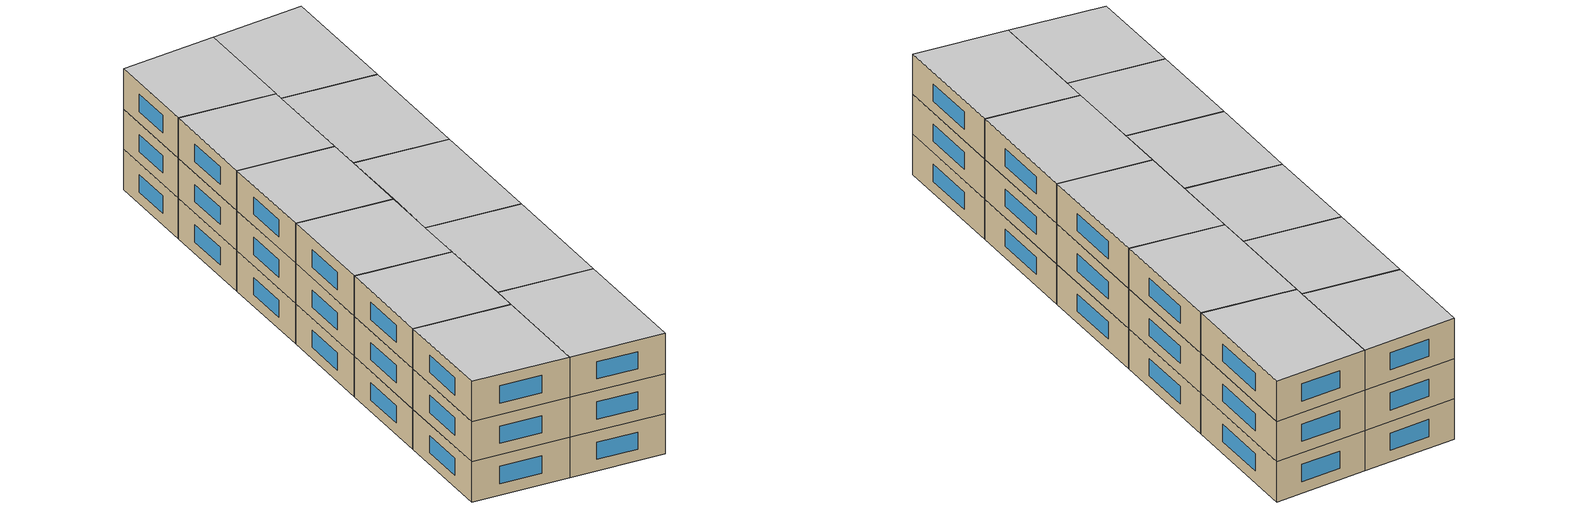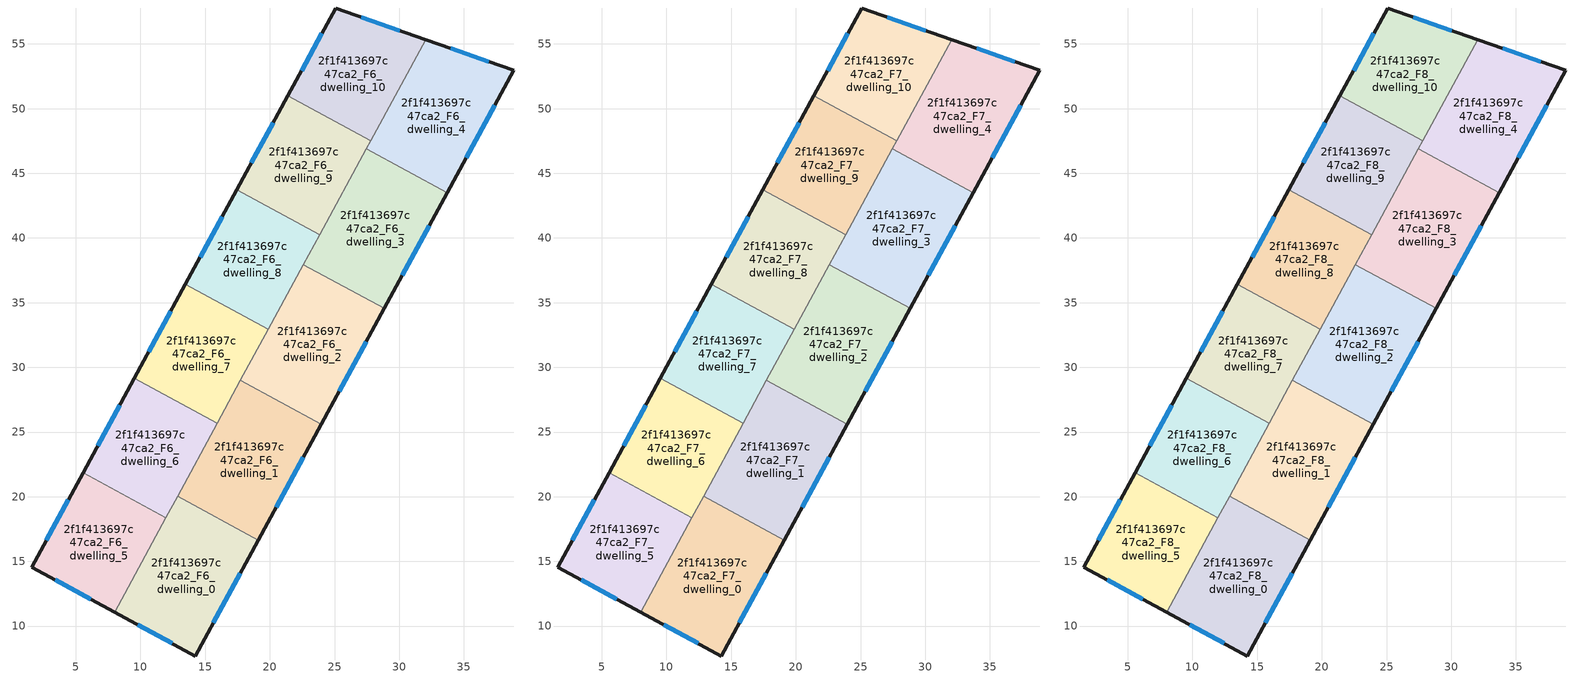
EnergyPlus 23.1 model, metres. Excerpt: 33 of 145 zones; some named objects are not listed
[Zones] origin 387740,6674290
2f1f413697c47ca2_F6_dwelling_0
 floor to 2f1f413697c47ca2_F5_dwelling_0 (EU_floor_Construction): 19.12,16.64 14.24,7.68 8,11.08 12.87,20.04 z18
 wall outside (EU_wall_Construction): 8,11.08 14.24,7.68 19.12,16.64 z18:21
 wall to 2f1f413697c47ca2_F6_dwelling_1 (EU_wall_Construction): 19.12,16.64 12.87,20.04 z18:21
 wall to 2f1f413697c47ca2_F6_dwelling_5 (EU_wall_Construction): 11.96,18.37 8,11.08 z18:21
 wall to 2f1f413697c47ca2_F6_dwelling_6 (EU_wall_Construction): 12.87,20.04 11.96,18.37 z18:21
 window (EU_Window_Construction): 9.78,10.11 12.46,8.65 / 15.64,10.24 17.72,14.08 z18.86:20.14
2f1f413697c47ca2_F6_dwelling_1
 floor to 2f1f413697c47ca2_F5_dwelling_1 (EU_floor_Construction): 23.98,25.6 19.12,16.64 12.87,20.04 17.73,29 z18
 wall outside (EU_wall_Construction): 19.12,16.64 23.98,25.6 z18:21
 wall to 2f1f413697c47ca2_F6_dwelling_2 (EU_wall_Construction): 23.98,25.6 17.73,29 z18:21
 wall to 2f1f413697c47ca2_F6_dwelling_6 (EU_wall_Construction): 15.92,25.66 12.87,20.04 z18:21
 wall to 2f1f413697c47ca2_F6_dwelling_7 (EU_wall_Construction): 17.73,29 15.92,25.66 z18:21
 window (EU_Window_Construction): 20.51,19.2 22.59,23.04 z18.86:20.14
2f1f413697c47ca2_F6_dwelling_10
 floor to 2f1f413697c47ca2_F5_dwelling_10 (EU_floor_Construction): 32.04,55.34 27.8,47.53 21.4,51.01 25.08,57.78 z18
 wall outside (EU_wall_Construction): 32.04,55.34 25.08,57.78 21.4,51.01 z18:21
 wall to 2f1f413697c47ca2_F6_dwelling_9 (EU_wall_Construction): 21.4,51.01 27.8,47.53 z18:21
 wall to 2f1f413697c47ca2_F6_dwelling_4 (EU_wall_Construction): 27.8,47.53 32.04,55.34 z18:21
 window (EU_Window_Construction): 24.03,55.84 22.45,52.94 / 30.05,56.03 27.07,57.08 z18.86:20.14
2f1f413697c47ca2_F6_dwelling_2
 floor to 2f1f413697c47ca2_F5_dwelling_2 (EU_floor_Construction): 28.85,34.55 23.98,25.6 17.73,29 22.6,37.95 z18
 wall outside (EU_wall_Construction): 23.98,25.6 28.85,34.55 z18:21
 wall to 2f1f413697c47ca2_F6_dwelling_3 (EU_wall_Construction): 28.85,34.55 22.6,37.95 z18:21
 wall to 2f1f413697c47ca2_F6_dwelling_8 (EU_wall_Construction): 22.6,37.95 19.88,32.95 z18:21
 wall to 2f1f413697c47ca2_F6_dwelling_7 (EU_wall_Construction): 19.88,32.95 17.73,29 z18:21
 window (EU_Window_Construction): 25.38,28.16 27.46,31.99 z18.86:20.14
2f1f413697c47ca2_F6_dwelling_3
 floor to 2f1f413697c47ca2_F5_dwelling_3 (EU_floor_Construction): 33.72,43.5 28.85,34.55 22.6,37.95 27.46,46.9 z18
 wall outside (EU_wall_Construction): 28.85,34.55 33.72,43.5 z18:21
 wall to 2f1f413697c47ca2_F6_dwelling_4 (EU_wall_Construction): 33.72,43.5 27.46,46.9 z18:21
 wall to 2f1f413697c47ca2_F6_dwelling_9 (EU_wall_Construction): 27.46,46.9 23.84,40.24 z18:21
 wall to 2f1f413697c47ca2_F6_dwelling_8 (EU_wall_Construction): 23.84,40.24 22.6,37.95 z18:21
 window (EU_Window_Construction): 30.24,37.11 32.33,40.94 z18.86:20.14
2f1f413697c47ca2_F6_dwelling_4
 floor to 2f1f413697c47ca2_F5_dwelling_4 (EU_floor_Construction): 38.85,52.95 33.72,43.5 27.46,46.9 32.04,55.34 z18
 wall outside (EU_wall_Construction): 33.72,43.5 38.85,52.95 32.04,55.34 z18:21
 wall to 2f1f413697c47ca2_F6_dwelling_9 (EU_wall_Construction): 27.8,47.53 27.46,46.9 z18:21
 window (EU_Window_Construction): 36.91,53.63 33.99,54.65 / 35.18,46.2 37.39,50.25 z18.86:20.14
2f1f413697c47ca2_F6_dwelling_5
 floor to 2f1f413697c47ca2_F5_dwelling_5 (EU_floor_Construction): 11.96,18.37 8,11.08 1.6,14.56 5.56,21.85 z18
 wall outside (EU_wall_Construction): 5.56,21.85 1.6,14.56 8,11.08 z18:21
 wall to 2f1f413697c47ca2_F6_dwelling_6 (EU_wall_Construction): 11.96,18.37 5.56,21.85 z18:21
 window (EU_Window_Construction): 3.43,13.56 6.17,12.07 / 4.43,19.76 2.73,16.64 z18.86:20.14
2f1f413697c47ca2_F6_dwelling_6
 floor to 2f1f413697c47ca2_F5_dwelling_6 (EU_floor_Construction): 15.92,25.66 11.96,18.37 5.56,21.85 9.52,29.14 z18
 wall outside (EU_wall_Construction): 9.52,29.14 5.56,21.85 z18:21
 wall to 2f1f413697c47ca2_F6_dwelling_7 (EU_wall_Construction): 15.92,25.66 9.52,29.14 z18:21
 window (EU_Window_Construction): 8.39,27.05 6.69,23.93 z18.86:20.14
2f1f413697c47ca2_F6_dwelling_7
 floor to 2f1f413697c47ca2_F5_dwelling_7 (EU_floor_Construction): 19.88,32.95 15.92,25.66 9.52,29.14 13.48,36.43 z18
 wall outside (EU_wall_Construction): 13.48,36.43 9.52,29.14 z18:21
 wall to 2f1f413697c47ca2_F6_dwelling_8 (EU_wall_Construction): 19.88,32.95 13.48,36.43 z18:21
 window (EU_Window_Construction): 12.35,34.35 10.65,31.22 z18.86:20.14
2f1f413697c47ca2_F6_dwelling_8
 floor to 2f1f413697c47ca2_F5_dwelling_8 (EU_floor_Construction): 23.84,40.24 19.88,32.95 13.48,36.43 17.44,43.72 z18
 wall outside (EU_wall_Construction): 17.44,43.72 13.48,36.43 z18:21
 wall to 2f1f413697c47ca2_F6_dwelling_9 (EU_wall_Construction): 23.84,40.24 17.44,43.72 z18:21
 window (EU_Window_Construction): 16.31,41.64 14.61,38.51 z18.86:20.14
2f1f413697c47ca2_F6_dwelling_9
 floor to 2f1f413697c47ca2_F5_dwelling_9 (EU_floor_Construction): 27.8,47.53 23.84,40.24 17.44,43.72 21.4,51.01 z18
 wall outside (EU_wall_Construction): 21.4,51.01 17.44,43.72 z18:21
 window (EU_Window_Construction): 20.27,48.92 18.57,45.8 z18.86:20.14
2f1f413697c47ca2_F7_dwelling_0
 floor to 2f1f413697c47ca2_F6_dwelling_0 (EU_floor_Construction): 19.12,16.64 14.24,7.68 8,11.08 12.87,20.04 z21
 wall outside (EU_wall_Construction): 8,11.08 14.24,7.68 19.12,16.64 z21:24
 wall to 2f1f413697c47ca2_F7_dwelling_1 (EU_wall_Construction): 19.12,16.64 12.87,20.04 z21:24
 wall to 2f1f413697c47ca2_F7_dwelling_5 (EU_wall_Construction): 11.96,18.37 8,11.08 z21:24
 wall to 2f1f413697c47ca2_F7_dwelling_6 (EU_wall_Construction): 12.87,20.04 11.96,18.37 z21:24
 window (EU_Window_Construction): 9.78,10.11 12.46,8.65 / 15.64,10.24 17.72,14.08 z21.86:23.14
2f1f413697c47ca2_F7_dwelling_1
 floor to 2f1f413697c47ca2_F6_dwelling_1 (EU_floor_Construction): 23.98,25.6 19.12,16.64 12.87,20.04 17.73,29 z21
 wall outside (EU_wall_Construction): 19.12,16.64 23.98,25.6 z21:24
 wall to 2f1f413697c47ca2_F7_dwelling_2 (EU_wall_Construction): 23.98,25.6 17.73,29 z21:24
 wall to 2f1f413697c47ca2_F7_dwelling_6 (EU_wall_Construction): 15.92,25.66 12.87,20.04 z21:24
 wall to 2f1f413697c47ca2_F7_dwelling_7 (EU_wall_Construction): 17.73,29 15.92,25.66 z21:24
 window (EU_Window_Construction): 20.51,19.2 22.59,23.04 z21.86:23.14
2f1f413697c47ca2_F7_dwelling_10
 floor to 2f1f413697c47ca2_F6_dwelling_10 (EU_floor_Construction): 32.04,55.34 27.8,47.53 21.4,51.01 25.08,57.78 z21
 wall outside (EU_wall_Construction): 32.04,55.34 25.08,57.78 21.4,51.01 z21:24
 wall to 2f1f413697c47ca2_F7_dwelling_9 (EU_wall_Construction): 21.4,51.01 27.8,47.53 z21:24
 wall to 2f1f413697c47ca2_F7_dwelling_4 (EU_wall_Construction): 27.8,47.53 32.04,55.34 z21:24
 window (EU_Window_Construction): 24.03,55.84 22.45,52.94 / 30.05,56.03 27.07,57.08 z21.86:23.14
2f1f413697c47ca2_F7_dwelling_2
 floor to 2f1f413697c47ca2_F6_dwelling_2 (EU_floor_Construction): 28.85,34.55 23.98,25.6 17.73,29 22.6,37.95 z21
 wall outside (EU_wall_Construction): 23.98,25.6 28.85,34.55 z21:24
 wall to 2f1f413697c47ca2_F7_dwelling_3 (EU_wall_Construction): 28.85,34.55 22.6,37.95 z21:24
 wall to 2f1f413697c47ca2_F7_dwelling_8 (EU_wall_Construction): 22.6,37.95 19.88,32.95 z21:24
 wall to 2f1f413697c47ca2_F7_dwelling_7 (EU_wall_Construction): 19.88,32.95 17.73,29 z21:24
 window (EU_Window_Construction): 25.38,28.16 27.46,31.99 z21.86:23.14
2f1f413697c47ca2_F7_dwelling_3
 floor to 2f1f413697c47ca2_F6_dwelling_3 (EU_floor_Construction): 33.72,43.5 28.85,34.55 22.6,37.95 27.46,46.9 z21
 wall outside (EU_wall_Construction): 28.85,34.55 33.72,43.5 z21:24
 wall to 2f1f413697c47ca2_F7_dwelling_4 (EU_wall_Construction): 33.72,43.5 27.46,46.9 z21:24
 wall to 2f1f413697c47ca2_F7_dwelling_9 (EU_wall_Construction): 27.46,46.9 23.84,40.24 z21:24
 wall to 2f1f413697c47ca2_F7_dwelling_8 (EU_wall_Construction): 23.84,40.24 22.6,37.95 z21:24
 window (EU_Window_Construction): 30.24,37.11 32.33,40.94 z21.86:23.14
2f1f413697c47ca2_F7_dwelling_4
 floor to 2f1f413697c47ca2_F6_dwelling_4 (EU_floor_Construction): 38.85,52.95 33.72,43.5 27.46,46.9 32.04,55.34 z21
 wall outside (EU_wall_Construction): 33.72,43.5 38.85,52.95 32.04,55.34 z21:24
 wall to 2f1f413697c47ca2_F7_dwelling_9 (EU_wall_Construction): 27.8,47.53 27.46,46.9 z21:24
 window (EU_Window_Construction): 36.91,53.63 33.99,54.65 / 35.18,46.2 37.39,50.25 z21.86:23.14
2f1f413697c47ca2_F7_dwelling_5
 floor to 2f1f413697c47ca2_F6_dwelling_5 (EU_floor_Construction): 11.96,18.37 8,11.08 1.6,14.56 5.56,21.85 z21
 wall outside (EU_wall_Construction): 5.56,21.85 1.6,14.56 8,11.08 z21:24
 wall to 2f1f413697c47ca2_F7_dwelling_6 (EU_wall_Construction): 11.96,18.37 5.56,21.85 z21:24
 window (EU_Window_Construction): 3.43,13.56 6.17,12.07 / 4.43,19.76 2.73,16.64 z21.86:23.14
2f1f413697c47ca2_F7_dwelling_6
 floor to 2f1f413697c47ca2_F6_dwelling_6 (EU_floor_Construction): 15.92,25.66 11.96,18.37 5.56,21.85 9.52,29.14 z21
 wall outside (EU_wall_Construction): 9.52,29.14 5.56,21.85 z21:24
 wall to 2f1f413697c47ca2_F7_dwelling_7 (EU_wall_Construction): 15.92,25.66 9.52,29.14 z21:24
 window (EU_Window_Construction): 8.39,27.05 6.69,23.93 z21.86:23.14
2f1f413697c47ca2_F7_dwelling_7
 floor to 2f1f413697c47ca2_F6_dwelling_7 (EU_floor_Construction): 19.88,32.95 15.92,25.66 9.52,29.14 13.48,36.43 z21
 wall outside (EU_wall_Construction): 13.48,36.43 9.52,29.14 z21:24
 wall to 2f1f413697c47ca2_F7_dwelling_8 (EU_wall_Construction): 19.88,32.95 13.48,36.43 z21:24
 window (EU_Window_Construction): 12.35,34.35 10.65,31.22 z21.86:23.14
2f1f413697c47ca2_F7_dwelling_8
 floor to 2f1f413697c47ca2_F6_dwelling_8 (EU_floor_Construction): 23.84,40.24 19.88,32.95 13.48,36.43 17.44,43.72 z21
 wall outside (EU_wall_Construction): 17.44,43.72 13.48,36.43 z21:24
 wall to 2f1f413697c47ca2_F7_dwelling_9 (EU_wall_Construction): 23.84,40.24 17.44,43.72 z21:24
 window (EU_Window_Construction): 16.31,41.64 14.61,38.51 z21.86:23.14
2f1f413697c47ca2_F7_dwelling_9
 floor to 2f1f413697c47ca2_F6_dwelling_9 (EU_floor_Construction): 27.8,47.53 23.84,40.24 17.44,43.72 21.4,51.01 z21
 wall outside (EU_wall_Construction): 21.4,51.01 17.44,43.72 z21:24
 window (EU_Window_Construction): 20.27,48.92 18.57,45.8 z21.86:23.14
2f1f413697c47ca2_F8_dwelling_0
 floor to 2f1f413697c47ca2_F7_dwelling_0 (EU_floor_Construction): 19.12,16.64 14.24,7.68 8,11.08 12.87,20.04 z24
 wall outside (EU_wall_Construction): 8,11.08 14.24,7.68 19.12,16.64 z24:27
 wall to 2f1f413697c47ca2_F8_dwelling_1 (EU_wall_Construction): 19.12,16.64 12.87,20.04 z24:27
 wall to 2f1f413697c47ca2_F8_dwelling_5 (EU_wall_Construction): 11.96,18.37 8,11.08 z24:27
 wall to 2f1f413697c47ca2_F8_dwelling_6 (EU_wall_Construction): 12.87,20.04 11.96,18.37 z24:27
 window (EU_Window_Construction): 9.78,10.11 12.46,8.65 / 15.64,10.24 17.72,14.08 z24.86:26.14
 ceiling to 2f1f413697c47ca2_F9_dwelling_0 (EU_floor_Construction): 14.24,7.68 19.12,16.64 12.87,20.04 8,11.08 z27
2f1f413697c47ca2_F8_dwelling_1
 floor to 2f1f413697c47ca2_F7_dwelling_1 (EU_floor_Construction): 23.98,25.6 19.12,16.64 12.87,20.04 17.73,29 z24
 wall outside (EU_wall_Construction): 19.12,16.64 23.98,25.6 z24:27
 wall to 2f1f413697c47ca2_F8_dwelling_2 (EU_wall_Construction): 23.98,25.6 17.73,29 z24:27
 wall to 2f1f413697c47ca2_F8_dwelling_6 (EU_wall_Construction): 15.92,25.66 12.87,20.04 z24:27
 wall to 2f1f413697c47ca2_F8_dwelling_7 (EU_wall_Construction): 17.73,29 15.92,25.66 z24:27
 window (EU_Window_Construction): 20.51,19.2 22.59,23.04 z24.86:26.14
 ceiling to 2f1f413697c47ca2_F9_dwelling_1 (EU_floor_Construction): 19.12,16.64 23.98,25.6 17.73,29 12.87,20.04 z27
2f1f413697c47ca2_F8_dwelling_10
 floor to 2f1f413697c47ca2_F7_dwelling_10 (EU_floor_Construction): 32.04,55.34 27.8,47.53 21.4,51.01 25.08,57.78 z24
 wall outside (EU_wall_Construction): 32.04,55.34 25.08,57.78 21.4,51.01 z24:27
 wall to 2f1f413697c47ca2_F8_dwelling_9 (EU_wall_Construction): 21.4,51.01 27.8,47.53 z24:27
 wall to 2f1f413697c47ca2_F8_dwelling_4 (EU_wall_Construction): 27.8,47.53 32.04,55.34 z24:27
 window (EU_Window_Construction): 24.03,55.84 22.45,52.94 / 30.05,56.03 27.07,57.08 z24.86:26.14
 ceiling to 2f1f413697c47ca2_F9_dwelling_10 (EU_floor_Construction): 27.8,47.53 32.04,55.34 25.08,57.78 21.4,51.01 z27
2f1f413697c47ca2_F8_dwelling_2
 floor to 2f1f413697c47ca2_F7_dwelling_2 (EU_floor_Construction): 28.85,34.55 23.98,25.6 17.73,29 22.6,37.95 z24
 wall outside (EU_wall_Construction): 23.98,25.6 28.85,34.55 z24:27
 wall to 2f1f413697c47ca2_F8_dwelling_3 (EU_wall_Construction): 28.85,34.55 22.6,37.95 z24:27
 wall to 2f1f413697c47ca2_F8_dwelling_8 (EU_wall_Construction): 22.6,37.95 19.88,32.95 z24:27
 wall to 2f1f413697c47ca2_F8_dwelling_7 (EU_wall_Construction): 19.88,32.95 17.73,29 z24:27
 window (EU_Window_Construction): 25.38,28.16 27.46,31.99 z24.86:26.14
 ceiling to 2f1f413697c47ca2_F9_dwelling_2 (EU_floor_Construction): 23.98,25.6 28.85,34.55 22.6,37.95 17.73,29 z27
2f1f413697c47ca2_F8_dwelling_3
 floor to 2f1f413697c47ca2_F7_dwelling_3 (EU_floor_Construction): 33.72,43.5 28.85,34.55 22.6,37.95 27.46,46.9 z24
 wall outside (EU_wall_Construction): 28.85,34.55 33.72,43.5 z24:27
 wall to 2f1f413697c47ca2_F8_dwelling_4 (EU_wall_Construction): 33.72,43.5 27.46,46.9 z24:27
 wall to 2f1f413697c47ca2_F8_dwelling_9 (EU_wall_Construction): 27.46,46.9 23.84,40.24 z24:27
 wall to 2f1f413697c47ca2_F8_dwelling_8 (EU_wall_Construction): 23.84,40.24 22.6,37.95 z24:27
 window (EU_Window_Construction): 30.24,37.11 32.33,40.94 z24.86:26.14
 ceiling to 2f1f413697c47ca2_F9_dwelling_3 (EU_floor_Construction): 28.85,34.55 33.72,43.5 27.46,46.9 22.6,37.95 z27
2f1f413697c47ca2_F8_dwelling_4
 floor to 2f1f413697c47ca2_F7_dwelling_4 (EU_floor_Construction): 38.85,52.95 33.72,43.5 27.46,46.9 32.04,55.34 z24
 wall outside (EU_wall_Construction): 33.72,43.5 38.85,52.95 32.04,55.34 z24:27
 wall to 2f1f413697c47ca2_F8_dwelling_9 (EU_wall_Construction): 27.8,47.53 27.46,46.9 z24:27
 window (EU_Window_Construction): 36.91,53.63 33.99,54.65 / 35.18,46.2 37.39,50.25 z24.86:26.14
 ceiling to 2f1f413697c47ca2_F9_dwelling_4 (EU_floor_Construction): 33.72,43.5 38.85,52.95 32.04,55.34 27.46,46.9 z27
2f1f413697c47ca2_F8_dwelling_5
 floor to 2f1f413697c47ca2_F7_dwelling_5 (EU_floor_Construction): 11.96,18.37 8,11.08 1.6,14.56 5.56,21.85 z24
 wall outside (EU_wall_Construction): 5.56,21.85 1.6,14.56 8,11.08 z24:27
 wall to 2f1f413697c47ca2_F8_dwelling_6 (EU_wall_Construction): 11.96,18.37 5.56,21.85 z24:27
 window (EU_Window_Construction): 3.43,13.56 6.17,12.07 / 4.43,19.76 2.73,16.64 z24.86:26.14
 ceiling to 2f1f413697c47ca2_F9_dwelling_5 (EU_floor_Construction): 8,11.08 11.96,18.37 5.56,21.85 1.6,14.56 z27
2f1f413697c47ca2_F8_dwelling_6
 floor to 2f1f413697c47ca2_F7_dwelling_6 (EU_floor_Construction): 15.92,25.66 11.96,18.37 5.56,21.85 9.52,29.14 z24
 wall outside (EU_wall_Construction): 9.52,29.14 5.56,21.85 z24:27
 wall to 2f1f413697c47ca2_F8_dwelling_7 (EU_wall_Construction): 15.92,25.66 9.52,29.14 z24:27
 window (EU_Window_Construction): 8.39,27.05 6.69,23.93 z24.86:26.14
 ceiling to 2f1f413697c47ca2_F9_dwelling_6 (EU_floor_Construction): 11.96,18.37 15.92,25.66 9.52,29.14 5.56,21.85 z27
2f1f413697c47ca2_F8_dwelling_7
 floor to 2f1f413697c47ca2_F7_dwelling_7 (EU_floor_Construction): 19.88,32.95 15.92,25.66 9.52,29.14 13.48,36.43 z24
 wall outside (EU_wall_Construction): 13.48,36.43 9.52,29.14 z24:27
 wall to 2f1f413697c47ca2_F8_dwelling_8 (EU_wall_Construction): 19.88,32.95 13.48,36.43 z24:27
 window (EU_Window_Construction): 12.35,34.35 10.65,31.22 z24.86:26.14
 ceiling to 2f1f413697c47ca2_F9_dwelling_7 (EU_floor_Construction): 15.92,25.66 19.88,32.95 13.48,36.43 9.52,29.14 z27
2f1f413697c47ca2_F8_dwelling_8
 floor to 2f1f413697c47ca2_F7_dwelling_8 (EU_floor_Construction): 23.84,40.24 19.88,32.95 13.48,36.43 17.44,43.72 z24
 wall outside (EU_wall_Construction): 17.44,43.72 13.48,36.43 z24:27
 wall to 2f1f413697c47ca2_F8_dwelling_9 (EU_wall_Construction): 23.84,40.24 17.44,43.72 z24:27
 window (EU_Window_Construction): 16.31,41.64 14.61,38.51 z24.86:26.14
 ceiling to 2f1f413697c47ca2_F9_dwelling_8 (EU_floor_Construction): 19.88,32.95 23.84,40.24 17.44,43.72 13.48,36.43 z27
2f1f413697c47ca2_F8_dwelling_9
 floor to 2f1f413697c47ca2_F7_dwelling_9 (EU_floor_Construction): 27.8,47.53 23.84,40.24 17.44,43.72 21.4,51.01 z24
 wall outside (EU_wall_Construction): 21.4,51.01 17.44,43.72 z24:27
 window (EU_Window_Construction): 20.27,48.92 18.57,45.8 z24.86:26.14
 ceiling to 2f1f413697c47ca2_F9_dwelling_9 (EU_floor_Construction): 23.84,40.24 27.8,47.53 21.4,51.01 17.44,43.72 z27
[Building]
EU S2 Campaign: North Axis=0; Terrain=City; Solar Distribution=FullExterior
[Site:Location]
Helsinki-Vantaa.AP: Latitude=60.317; Longitude=24.963; Time Zone=2; Elevation=54.6
[SizingPeriod:WeatherFileDays]
AnnualSizingPeriod: Begin Month=1; Begin Day of Month=1; End Month=12; End Day of Month=31; Day of Week for Start Day=Monday; Use Weather File Daylight Saving Period=No; Use Weather File Rain and Snow Indicators=No
[MATERIAL]
EU_InternalMass_Material: Roughness=MediumRough; Thickness=0.1; Conductivity=1; Density=1800; Specific Heat=900; Thermal Absorptance=0.9; Solar Absorptance=0.7; Visible Absorptance=0.7
[MATERIAL:NOMASS] Roughness=MediumRough; Thermal Absorptance=0.9; Solar Absorptance=0.7; Visible Absorptance=0.7
Name | Thermal Resistance
EU_wall_NoMass | 5.91765
EU_floor_NoMass | 6.2875
[WINDOWMATERIAL:SIMPLEGLAZINGSYSTEM]
EU_Window_SimpleGlazing: UFactor=0.994035; Solar Heat Gain Coefficient=0.7; Visible Transmittance=0.7
[CONSTRUCTION]
EU_wall_Construction: EU_wall_NoMass
EU_floor_Construction: EU_floor_NoMass
EU_Window_Construction: EU_Window_SimpleGlazing
EU_InternalMass_Construction: EU_InternalMass_Material
[ZONE] Type=1; Multiplier=1; Ceiling Height=autocalculate; Floor Area=autocalculate; Part of Total Floor Area=Yes
Name | Volume
2f1f413697c47ca2_F6_dwelling_0; 2f1f413697c47ca2_F7_dwelling_0; 2f1f413697c47ca2_F8_dwelling_0 | 217.539
2f1f413697c47ca2_F6_dwelling_1; 2f1f413697c47ca2_F7_dwelling_1; 2f1f413697c47ca2_F8_dwelling_1 | 217.574
2f1f413697c47ca2_F6_dwelling_10; 2f1f413697c47ca2_F7_dwelling_10; 2f1f413697c47ca2_F8_dwelling_10 | 181.309
2f1f413697c47ca2_F6_dwelling_2; 2f1f413697c47ca2_F7_dwelling_2; 2f1f413697c47ca2_F8_dwelling_2 | 217.553
2f1f413697c47ca2_F6_dwelling_3; 2f1f413697c47ca2_F7_dwelling_3; 2f1f413697c47ca2_F8_dwelling_3; 2f1f413697c47ca2_F6_dwelling_4; 2f1f413697c47ca2_F7_dwelling_4; 2f1f413697c47ca2_F8_dwelling_4 | 217.551
2f1f413697c47ca2_F6_dwelling_5; 2f1f413697c47ca2_F7_dwelling_5; 2f1f413697c47ca2_F8_dwelling_5 | 181.305
2f1f413697c47ca2_F6_dwelling_6; 2f1f413697c47ca2_F7_dwelling_6; 2f1f413697c47ca2_F8_dwelling_6 | 181.31
2f1f413697c47ca2_F6_dwelling_7; 2f1f413697c47ca2_F7_dwelling_7; 2f1f413697c47ca2_F8_dwelling_7 | 181.313
2f1f413697c47ca2_F6_dwelling_8; 2f1f413697c47ca2_F7_dwelling_8; 2f1f413697c47ca2_F8_dwelling_8 | 181.315
2f1f413697c47ca2_F6_dwelling_9; 2f1f413697c47ca2_F7_dwelling_9; 2f1f413697c47ca2_F8_dwelling_9 | 181.311
[INTERNALMASS] Construction=EU_InternalMass_Construction
Name | Zone or ZoneList | Surface Area
2f1f413697c47ca2_F6_dwelling_0_EU_InternalMass | 2f1f413697c47ca2_F6_dwelling_0 | 72.513
2f1f413697c47ca2_F6_dwelling_1_EU_InternalMass | 2f1f413697c47ca2_F6_dwelling_1 | 72.5247
2f1f413697c47ca2_F6_dwelling_2_EU_InternalMass | 2f1f413697c47ca2_F6_dwelling_2 | 72.5177
2f1f413697c47ca2_F6_dwelling_3_EU_InternalMass | 2f1f413697c47ca2_F6_dwelling_3 | 72.517
2f1f413697c47ca2_F6_dwelling_4_EU_InternalMass | 2f1f413697c47ca2_F6_dwelling_4 | 72.5168
2f1f413697c47ca2_F6_dwelling_5_EU_InternalMass | 2f1f413697c47ca2_F6_dwelling_5 | 60.4348
2f1f413697c47ca2_F6_dwelling_6_EU_InternalMass | 2f1f413697c47ca2_F6_dwelling_6 | 60.4367
2f1f413697c47ca2_F6_dwelling_7_EU_InternalMass | 2f1f413697c47ca2_F6_dwelling_7 | 60.4376
2f1f413697c47ca2_F6_dwelling_8_EU_InternalMass | 2f1f413697c47ca2_F6_dwelling_8 | 60.4383
2f1f413697c47ca2_F6_dwelling_9_EU_InternalMass | 2f1f413697c47ca2_F6_dwelling_9 | 60.4371
2f1f413697c47ca2_F6_dwelling_10_EU_InternalMass | 2f1f413697c47ca2_F6_dwelling_10 | 60.4362
2f1f413697c47ca2_F7_dwelling_0_EU_InternalMass | 2f1f413697c47ca2_F7_dwelling_0 | 72.513
2f1f413697c47ca2_F7_dwelling_1_EU_InternalMass | 2f1f413697c47ca2_F7_dwelling_1 | 72.5247
2f1f413697c47ca2_F7_dwelling_2_EU_InternalMass | 2f1f413697c47ca2_F7_dwelling_2 | 72.5177
2f1f413697c47ca2_F7_dwelling_3_EU_InternalMass | 2f1f413697c47ca2_F7_dwelling_3 | 72.517
2f1f413697c47ca2_F7_dwelling_4_EU_InternalMass | 2f1f413697c47ca2_F7_dwelling_4 | 72.5168
2f1f413697c47ca2_F7_dwelling_5_EU_InternalMass | 2f1f413697c47ca2_F7_dwelling_5 | 60.4348
2f1f413697c47ca2_F7_dwelling_6_EU_InternalMass | 2f1f413697c47ca2_F7_dwelling_6 | 60.4367
2f1f413697c47ca2_F7_dwelling_7_EU_InternalMass | 2f1f413697c47ca2_F7_dwelling_7 | 60.4376
2f1f413697c47ca2_F7_dwelling_8_EU_InternalMass | 2f1f413697c47ca2_F7_dwelling_8 | 60.4383
2f1f413697c47ca2_F7_dwelling_9_EU_InternalMass | 2f1f413697c47ca2_F7_dwelling_9 | 60.4371
2f1f413697c47ca2_F7_dwelling_10_EU_InternalMass | 2f1f413697c47ca2_F7_dwelling_10 | 60.4362
2f1f413697c47ca2_F8_dwelling_0_EU_InternalMass | 2f1f413697c47ca2_F8_dwelling_0 | 72.513
2f1f413697c47ca2_F8_dwelling_1_EU_InternalMass | 2f1f413697c47ca2_F8_dwelling_1 | 72.5247
2f1f413697c47ca2_F8_dwelling_2_EU_InternalMass | 2f1f413697c47ca2_F8_dwelling_2 | 72.5177
2f1f413697c47ca2_F8_dwelling_3_EU_InternalMass | 2f1f413697c47ca2_F8_dwelling_3 | 72.517
2f1f413697c47ca2_F8_dwelling_4_EU_InternalMass | 2f1f413697c47ca2_F8_dwelling_4 | 72.5168
2f1f413697c47ca2_F8_dwelling_5_EU_InternalMass | 2f1f413697c47ca2_F8_dwelling_5 | 60.4348
2f1f413697c47ca2_F8_dwelling_6_EU_InternalMass | 2f1f413697c47ca2_F8_dwelling_6 | 60.4367
2f1f413697c47ca2_F8_dwelling_7_EU_InternalMass | 2f1f413697c47ca2_F8_dwelling_7 | 60.4376
2f1f413697c47ca2_F8_dwelling_8_EU_InternalMass | 2f1f413697c47ca2_F8_dwelling_8 | 60.4383
2f1f413697c47ca2_F8_dwelling_9_EU_InternalMass | 2f1f413697c47ca2_F8_dwelling_9 | 60.4371
2f1f413697c47ca2_F8_dwelling_10_EU_InternalMass | 2f1f413697c47ca2_F8_dwelling_10 | 60.4362
[OTHEREQUIPMENT] Fuel Type=Electricity; Design Level Calculation Method=Watts/Area; Power per Zone Floor Area=1; Fraction Latent=0; Fraction Radiant=0; Fraction Lost=0; Carbon Dioxide Generation Rate=0; EndUse Subcategory=EU_Step8_InternalGains
Name | Zone or ZoneList or Space or SpaceList | Schedule
EU_Step8_InternalGain_2f1f413697c47ca2_F6_dwelling_0_f000 | 2f1f413697c47ca2_F6_dwelling_0 | EU_Step8_GainSchedule_2f1f413697c47ca2_F6_dwelling_0_f000
EU_Step8_InternalGain_2f1f413697c47ca2_F6_dwelling_1_f000 | 2f1f413697c47ca2_F6_dwelling_1 | EU_Step8_GainSchedule_2f1f413697c47ca2_F6_dwelling_1_f000
EU_Step8_InternalGain_2f1f413697c47ca2_F6_dwelling_2_f000 | 2f1f413697c47ca2_F6_dwelling_2 | EU_Step8_GainSchedule_2f1f413697c47ca2_F6_dwelling_2_f000
EU_Step8_InternalGain_2f1f413697c47ca2_F6_dwelling_3_f000 | 2f1f413697c47ca2_F6_dwelling_3 | EU_Step8_GainSchedule_2f1f413697c47ca2_F6_dwelling_3_f000
EU_Step8_InternalGain_2f1f413697c47ca2_F6_dwelling_4_f000 | 2f1f413697c47ca2_F6_dwelling_4 | EU_Step8_GainSchedule_2f1f413697c47ca2_F6_dwelling_4_f000
EU_Step8_InternalGain_2f1f413697c47ca2_F6_dwelling_5_f000 | 2f1f413697c47ca2_F6_dwelling_5 | EU_Step8_GainSchedule_2f1f413697c47ca2_F6_dwelling_5_f000
EU_Step8_InternalGain_2f1f413697c47ca2_F6_dwelling_6_f000 | 2f1f413697c47ca2_F6_dwelling_6 | EU_Step8_GainSchedule_2f1f413697c47ca2_F6_dwelling_6_f000
EU_Step8_InternalGain_2f1f413697c47ca2_F6_dwelling_7_f000 | 2f1f413697c47ca2_F6_dwelling_7 | EU_Step8_GainSchedule_2f1f413697c47ca2_F6_dwelling_7_f000
EU_Step8_InternalGain_2f1f413697c47ca2_F6_dwelling_8_f000 | 2f1f413697c47ca2_F6_dwelling_8 | EU_Step8_GainSchedule_2f1f413697c47ca2_F6_dwelling_8_f000
EU_Step8_InternalGain_2f1f413697c47ca2_F6_dwelling_9_f000 | 2f1f413697c47ca2_F6_dwelling_9 | EU_Step8_GainSchedule_2f1f413697c47ca2_F6_dwelling_9_f000
EU_Step8_InternalGain_2f1f413697c47ca2_F6_dwelling_10_f000 | 2f1f413697c47ca2_F6_dwelling_10 | EU_Step8_GainSchedule_2f1f413697c47ca2_F6_dwelling_10_f000
EU_Step8_InternalGain_2f1f413697c47ca2_F7_dwelling_0_f000 | 2f1f413697c47ca2_F7_dwelling_0 | EU_Step8_GainSchedule_2f1f413697c47ca2_F7_dwelling_0_f000
EU_Step8_InternalGain_2f1f413697c47ca2_F7_dwelling_1_f000 | 2f1f413697c47ca2_F7_dwelling_1 | EU_Step8_GainSchedule_2f1f413697c47ca2_F7_dwelling_1_f000
EU_Step8_InternalGain_2f1f413697c47ca2_F7_dwelling_2_f000 | 2f1f413697c47ca2_F7_dwelling_2 | EU_Step8_GainSchedule_2f1f413697c47ca2_F7_dwelling_2_f000
EU_Step8_InternalGain_2f1f413697c47ca2_F7_dwelling_3_f000 | 2f1f413697c47ca2_F7_dwelling_3 | EU_Step8_GainSchedule_2f1f413697c47ca2_F7_dwelling_3_f000
EU_Step8_InternalGain_2f1f413697c47ca2_F7_dwelling_4_f000 | 2f1f413697c47ca2_F7_dwelling_4 | EU_Step8_GainSchedule_2f1f413697c47ca2_F7_dwelling_4_f000
EU_Step8_InternalGain_2f1f413697c47ca2_F7_dwelling_5_f000 | 2f1f413697c47ca2_F7_dwelling_5 | EU_Step8_GainSchedule_2f1f413697c47ca2_F7_dwelling_5_f000
EU_Step8_InternalGain_2f1f413697c47ca2_F7_dwelling_6_f000 | 2f1f413697c47ca2_F7_dwelling_6 | EU_Step8_GainSchedule_2f1f413697c47ca2_F7_dwelling_6_f000
EU_Step8_InternalGain_2f1f413697c47ca2_F7_dwelling_7_f000 | 2f1f413697c47ca2_F7_dwelling_7 | EU_Step8_GainSchedule_2f1f413697c47ca2_F7_dwelling_7_f000
EU_Step8_InternalGain_2f1f413697c47ca2_F7_dwelling_8_f000 | 2f1f413697c47ca2_F7_dwelling_8 | EU_Step8_GainSchedule_2f1f413697c47ca2_F7_dwelling_8_f000
EU_Step8_InternalGain_2f1f413697c47ca2_F7_dwelling_9_f000 | 2f1f413697c47ca2_F7_dwelling_9 | EU_Step8_GainSchedule_2f1f413697c47ca2_F7_dwelling_9_f000
EU_Step8_InternalGain_2f1f413697c47ca2_F7_dwelling_10_f000 | 2f1f413697c47ca2_F7_dwelling_10 | EU_Step8_GainSchedule_2f1f413697c47ca2_F7_dwelling_10_f000
EU_Step8_InternalGain_2f1f413697c47ca2_F8_dwelling_0_f000 | 2f1f413697c47ca2_F8_dwelling_0 | EU_Step8_GainSchedule_2f1f413697c47ca2_F8_dwelling_0_f000
EU_Step8_InternalGain_2f1f413697c47ca2_F8_dwelling_1_f000 | 2f1f413697c47ca2_F8_dwelling_1 | EU_Step8_GainSchedule_2f1f413697c47ca2_F8_dwelling_1_f000
EU_Step8_InternalGain_2f1f413697c47ca2_F8_dwelling_2_f000 | 2f1f413697c47ca2_F8_dwelling_2 | EU_Step8_GainSchedule_2f1f413697c47ca2_F8_dwelling_2_f000
EU_Step8_InternalGain_2f1f413697c47ca2_F8_dwelling_3_f000 | 2f1f413697c47ca2_F8_dwelling_3 | EU_Step8_GainSchedule_2f1f413697c47ca2_F8_dwelling_3_f000
EU_Step8_InternalGain_2f1f413697c47ca2_F8_dwelling_4_f000 | 2f1f413697c47ca2_F8_dwelling_4 | EU_Step8_GainSchedule_2f1f413697c47ca2_F8_dwelling_4_f000
EU_Step8_InternalGain_2f1f413697c47ca2_F8_dwelling_5_f000 | 2f1f413697c47ca2_F8_dwelling_5 | EU_Step8_GainSchedule_2f1f413697c47ca2_F8_dwelling_5_f000
EU_Step8_InternalGain_2f1f413697c47ca2_F8_dwelling_6_f000 | 2f1f413697c47ca2_F8_dwelling_6 | EU_Step8_GainSchedule_2f1f413697c47ca2_F8_dwelling_6_f000
EU_Step8_InternalGain_2f1f413697c47ca2_F8_dwelling_7_f000 | 2f1f413697c47ca2_F8_dwelling_7 | EU_Step8_GainSchedule_2f1f413697c47ca2_F8_dwelling_7_f000
EU_Step8_InternalGain_2f1f413697c47ca2_F8_dwelling_8_f000 | 2f1f413697c47ca2_F8_dwelling_8 | EU_Step8_GainSchedule_2f1f413697c47ca2_F8_dwelling_8_f000
EU_Step8_InternalGain_2f1f413697c47ca2_F8_dwelling_9_f000 | 2f1f413697c47ca2_F8_dwelling_9 | EU_Step8_GainSchedule_2f1f413697c47ca2_F8_dwelling_9_f000
EU_Step8_InternalGain_2f1f413697c47ca2_F8_dwelling_10_f000 | 2f1f413697c47ca2_F8_dwelling_10 | EU_Step8_GainSchedule_2f1f413697c47ca2_F8_dwelling_10_f000
[ZONEVENTILATION:DESIGNFLOWRATE] Schedule=EU_AlwaysOn; Design Flow Rate Calculation Method=AirChanges/Hour; Air Changes per Hour=0.596421; Ventilation Type=Natural; Fan Pressure Rise=0; Fan Total Efficiency=1; Constant Term Coefficient=1; Temperature Term Coefficient=0; Velocity Term Coefficient=0; Velocity Squared Term Coefficient=0; Minimum Indoor Temperature=-100; Maximum Indoor Temperature=100; Delta Temperature=-100; Minimum Outdoor Temperature=-100; Maximum Outdoor Temperature=100; Maximum Wind Speed=40
Name | Zone or ZoneList or Space or SpaceList
EU_ConstantAir_2f1f413697c47ca2_F6_dwelling_0 | 2f1f413697c47ca2_F6_dwelling_0
EU_ConstantAir_2f1f413697c47ca2_F6_dwelling_1 | 2f1f413697c47ca2_F6_dwelling_1
EU_ConstantAir_2f1f413697c47ca2_F6_dwelling_2 | 2f1f413697c47ca2_F6_dwelling_2
EU_ConstantAir_2f1f413697c47ca2_F6_dwelling_3 | 2f1f413697c47ca2_F6_dwelling_3
EU_ConstantAir_2f1f413697c47ca2_F6_dwelling_4 | 2f1f413697c47ca2_F6_dwelling_4
EU_ConstantAir_2f1f413697c47ca2_F6_dwelling_5 | 2f1f413697c47ca2_F6_dwelling_5
EU_ConstantAir_2f1f413697c47ca2_F6_dwelling_6 | 2f1f413697c47ca2_F6_dwelling_6
EU_ConstantAir_2f1f413697c47ca2_F6_dwelling_7 | 2f1f413697c47ca2_F6_dwelling_7
EU_ConstantAir_2f1f413697c47ca2_F6_dwelling_8 | 2f1f413697c47ca2_F6_dwelling_8
EU_ConstantAir_2f1f413697c47ca2_F6_dwelling_9 | 2f1f413697c47ca2_F6_dwelling_9
EU_ConstantAir_2f1f413697c47ca2_F6_dwelling_10 | 2f1f413697c47ca2_F6_dwelling_10
EU_ConstantAir_2f1f413697c47ca2_F7_dwelling_0 | 2f1f413697c47ca2_F7_dwelling_0
EU_ConstantAir_2f1f413697c47ca2_F7_dwelling_1 | 2f1f413697c47ca2_F7_dwelling_1
EU_ConstantAir_2f1f413697c47ca2_F7_dwelling_2 | 2f1f413697c47ca2_F7_dwelling_2
EU_ConstantAir_2f1f413697c47ca2_F7_dwelling_3 | 2f1f413697c47ca2_F7_dwelling_3
EU_ConstantAir_2f1f413697c47ca2_F7_dwelling_4 | 2f1f413697c47ca2_F7_dwelling_4
EU_ConstantAir_2f1f413697c47ca2_F7_dwelling_5 | 2f1f413697c47ca2_F7_dwelling_5
EU_ConstantAir_2f1f413697c47ca2_F7_dwelling_6 | 2f1f413697c47ca2_F7_dwelling_6
EU_ConstantAir_2f1f413697c47ca2_F7_dwelling_7 | 2f1f413697c47ca2_F7_dwelling_7
EU_ConstantAir_2f1f413697c47ca2_F7_dwelling_8 | 2f1f413697c47ca2_F7_dwelling_8
EU_ConstantAir_2f1f413697c47ca2_F7_dwelling_9 | 2f1f413697c47ca2_F7_dwelling_9
EU_ConstantAir_2f1f413697c47ca2_F7_dwelling_10 | 2f1f413697c47ca2_F7_dwelling_10
EU_ConstantAir_2f1f413697c47ca2_F8_dwelling_0 | 2f1f413697c47ca2_F8_dwelling_0
EU_ConstantAir_2f1f413697c47ca2_F8_dwelling_1 | 2f1f413697c47ca2_F8_dwelling_1
EU_ConstantAir_2f1f413697c47ca2_F8_dwelling_2 | 2f1f413697c47ca2_F8_dwelling_2
EU_ConstantAir_2f1f413697c47ca2_F8_dwelling_3 | 2f1f413697c47ca2_F8_dwelling_3
EU_ConstantAir_2f1f413697c47ca2_F8_dwelling_4 | 2f1f413697c47ca2_F8_dwelling_4
EU_ConstantAir_2f1f413697c47ca2_F8_dwelling_5 | 2f1f413697c47ca2_F8_dwelling_5
EU_ConstantAir_2f1f413697c47ca2_F8_dwelling_6 | 2f1f413697c47ca2_F8_dwelling_6
EU_ConstantAir_2f1f413697c47ca2_F8_dwelling_7 | 2f1f413697c47ca2_F8_dwelling_7
EU_ConstantAir_2f1f413697c47ca2_F8_dwelling_8 | 2f1f413697c47ca2_F8_dwelling_8
EU_ConstantAir_2f1f413697c47ca2_F8_dwelling_9 | 2f1f413697c47ca2_F8_dwelling_9
EU_ConstantAir_2f1f413697c47ca2_F8_dwelling_10 | 2f1f413697c47ca2_F8_dwelling_10
[HVACTEMPLATE:THERMOSTAT] Constant Heating Setpoint=20; Constant Cooling Setpoint=50
EU_HeatOnly_2f1f413697c47ca2_F3_dwelling_6; EU_HeatOnly_2f1f413697c47ca2_F3_dwelling_7; EU_HeatOnly_2f1f413697c47ca2_F3_dwelling_8; EU_HeatOnly_2f1f413697c47ca2_F3_dwelling_9; EU_HeatOnly_2f1f413697c47ca2_F3_dwelling_10; EU_HeatOnly_2f1f413697c47ca2_F4_dwelling_0; EU_HeatOnly_2f1f413697c47ca2_F4_dwelling_1; EU_HeatOnly_2f1f413697c47ca2_F4_dwelling_2; EU_HeatOnly_2f1f413697c47ca2_F4_dwelling_3; EU_HeatOnly_2f1f413697c47ca2_F4_dwelling_4; EU_HeatOnly_2f1f413697c47ca2_F4_dwelling_5; EU_HeatOnly_2f1f413697c47ca2_F4_dwelling_6; EU_HeatOnly_2f1f413697c47ca2_F4_dwelling_7; EU_HeatOnly_2f1f413697c47ca2_F4_dwelling_8; EU_HeatOnly_2f1f413697c47ca2_F4_dwelling_9; EU_HeatOnly_2f1f413697c47ca2_F4_dwelling_10; EU_HeatOnly_2f1f413697c47ca2_F5_dwelling_0; EU_HeatOnly_2f1f413697c47ca2_F5_dwelling_1; EU_HeatOnly_2f1f413697c47ca2_F5_dwelling_2; EU_HeatOnly_2f1f413697c47ca2_F5_dwelling_3; EU_HeatOnly_2f1f413697c47ca2_F5_dwelling_4; EU_HeatOnly_2f1f413697c47ca2_F5_dwelling_5; EU_HeatOnly_2f1f413697c47ca2_F5_dwelling_6; EU_HeatOnly_2f1f413697c47ca2_F5_dwelling_7; EU_HeatOnly_2f1f413697c47ca2_F5_dwelling_8; EU_HeatOnly_2f1f413697c47ca2_F5_dwelling_9; EU_HeatOnly_2f1f413697c47ca2_F5_dwelling_10; EU_HeatOnly_2f1f413697c47ca2_F6_dwelling_0; EU_HeatOnly_2f1f413697c47ca2_F6_dwelling_1; EU_HeatOnly_2f1f413697c47ca2_F6_dwelling_2; EU_HeatOnly_2f1f413697c47ca2_F6_dwelling_3; EU_HeatOnly_2f1f413697c47ca2_F6_dwelling_4; EU_HeatOnly_2f1f413697c47ca2_F6_dwelling_5; EU_HeatOnly_2f1f413697c47ca2_F6_dwelling_6; EU_HeatOnly_2f1f413697c47ca2_F6_dwelling_7; EU_HeatOnly_2f1f413697c47ca2_F6_dwelling_8
[HVACTEMPLATE:ZONE:IDEALLOADSAIRSYSTEM] System Availability Schedule=EU_AlwaysOn; Maximum Heating Supply Air Temperature=50; Minimum Cooling Supply Air Temperature=13; Maximum Heating Supply Air Humidity Ratio=0.0156; Minimum Cooling Supply Air Humidity Ratio=0.0077; Heating Limit=NoLimit; Cooling Limit=NoLimit; Heating Availability Schedule=EU_AlwaysOn; Cooling Availability Schedule=EU_CoolingOff; Dehumidification Control Type=ConstantSensibleHeatRatio; Cooling Sensible Heat Ratio=0.7; Dehumidification Setpoint=60; Humidification Control Type=None; Humidification Setpoint=30; Outdoor Air Method=None; Outdoor Air Flow Rate per Person=0.00944; Outdoor Air Flow Rate per Zone Floor Area=0; Outdoor Air Flow Rate per Zone=0; Demand Controlled Ventilation Type=None; Outdoor Air Economizer Type=NoEconomizer; Heat Recovery Type=None; Sensible Heat Recovery Effectiveness=0.7; Latent Heat Recovery Effectiveness=0.65
Name | Template Thermostat
2f1f413697c47ca2_F6_dwelling_0 | EU_HeatOnly_2f1f413697c47ca2_F6_dwelling_0
2f1f413697c47ca2_F6_dwelling_1 | EU_HeatOnly_2f1f413697c47ca2_F6_dwelling_1
2f1f413697c47ca2_F6_dwelling_2 | EU_HeatOnly_2f1f413697c47ca2_F6_dwelling_2
2f1f413697c47ca2_F6_dwelling_3 | EU_HeatOnly_2f1f413697c47ca2_F6_dwelling_3
2f1f413697c47ca2_F6_dwelling_4 | EU_HeatOnly_2f1f413697c47ca2_F6_dwelling_4
2f1f413697c47ca2_F6_dwelling_5 | EU_HeatOnly_2f1f413697c47ca2_F6_dwelling_5
2f1f413697c47ca2_F6_dwelling_6 | EU_HeatOnly_2f1f413697c47ca2_F6_dwelling_6
2f1f413697c47ca2_F6_dwelling_7 | EU_HeatOnly_2f1f413697c47ca2_F6_dwelling_7
2f1f413697c47ca2_F6_dwelling_8 | EU_HeatOnly_2f1f413697c47ca2_F6_dwelling_8
2f1f413697c47ca2_F6_dwelling_9 | EU_HeatOnly_2f1f413697c47ca2_F6_dwelling_9
2f1f413697c47ca2_F6_dwelling_10 | EU_HeatOnly_2f1f413697c47ca2_F6_dwelling_10
2f1f413697c47ca2_F7_dwelling_0 | EU_HeatOnly_2f1f413697c47ca2_F7_dwelling_0
2f1f413697c47ca2_F7_dwelling_1 | EU_HeatOnly_2f1f413697c47ca2_F7_dwelling_1
2f1f413697c47ca2_F7_dwelling_2 | EU_HeatOnly_2f1f413697c47ca2_F7_dwelling_2
2f1f413697c47ca2_F7_dwelling_3 | EU_HeatOnly_2f1f413697c47ca2_F7_dwelling_3
2f1f413697c47ca2_F7_dwelling_4 | EU_HeatOnly_2f1f413697c47ca2_F7_dwelling_4
2f1f413697c47ca2_F7_dwelling_5 | EU_HeatOnly_2f1f413697c47ca2_F7_dwelling_5
2f1f413697c47ca2_F7_dwelling_6 | EU_HeatOnly_2f1f413697c47ca2_F7_dwelling_6
2f1f413697c47ca2_F7_dwelling_7 | EU_HeatOnly_2f1f413697c47ca2_F7_dwelling_7
2f1f413697c47ca2_F7_dwelling_8 | EU_HeatOnly_2f1f413697c47ca2_F7_dwelling_8
2f1f413697c47ca2_F7_dwelling_9 | EU_HeatOnly_2f1f413697c47ca2_F7_dwelling_9
2f1f413697c47ca2_F7_dwelling_10 | EU_HeatOnly_2f1f413697c47ca2_F7_dwelling_10
2f1f413697c47ca2_F8_dwelling_0 | EU_HeatOnly_2f1f413697c47ca2_F8_dwelling_0
2f1f413697c47ca2_F8_dwelling_1 | EU_HeatOnly_2f1f413697c47ca2_F8_dwelling_1
2f1f413697c47ca2_F8_dwelling_2 | EU_HeatOnly_2f1f413697c47ca2_F8_dwelling_2
2f1f413697c47ca2_F8_dwelling_3 | EU_HeatOnly_2f1f413697c47ca2_F8_dwelling_3
2f1f413697c47ca2_F8_dwelling_4 | EU_HeatOnly_2f1f413697c47ca2_F8_dwelling_4
2f1f413697c47ca2_F8_dwelling_5 | EU_HeatOnly_2f1f413697c47ca2_F8_dwelling_5
2f1f413697c47ca2_F8_dwelling_6 | EU_HeatOnly_2f1f413697c47ca2_F8_dwelling_6
2f1f413697c47ca2_F8_dwelling_7 | EU_HeatOnly_2f1f413697c47ca2_F8_dwelling_7
2f1f413697c47ca2_F8_dwelling_8 | EU_HeatOnly_2f1f413697c47ca2_F8_dwelling_8
2f1f413697c47ca2_F8_dwelling_9 | EU_HeatOnly_2f1f413697c47ca2_F8_dwelling_9
2f1f413697c47ca2_F8_dwelling_10 | EU_HeatOnly_2f1f413697c47ca2_F8_dwelling_10
[SIZING:ZONE] Zone Cooling Design Supply Air Temperature Input Method=SupplyAirTemperature; Zone Cooling Design Supply Air Temperature=13; Zone Heating Design Supply Air Temperature Input Method=SupplyAirTemperature; Zone Heating Design Supply Air Temperature=50; Zone Cooling Design Supply Air Humidity Ratio=0.008; Zone Heating Design Supply Air Humidity Ratio=0.008; Cooling Design Air Flow Method=DesignDay; Cooling Design Air Flow Rate=0; Cooling Minimum Air Flow per Zone Floor Area=0.000762; Cooling Minimum Air Flow=0; Cooling Minimum Air Flow Fraction=0.2; Heating Design Air Flow Method=DesignDay; Heating Design Air Flow Rate=0; Heating Maximum Air Flow per Zone Floor Area=0.002032; Heating Maximum Air Flow=0.141576; Heating Maximum Air Flow Fraction=0.3; Account for Dedicated Outdoor Air System=No; Dedicated Outdoor Air System Control Strategy=NeutralSupplyAir; Dedicated Outdoor Air Low Setpoint Temperature for Design=autosize; Dedicated Outdoor Air High Setpoint Temperature for Design=autosize; Zone Load Sizing Method=Sensible Load Only No Latent Load; Zone Latent Cooling Design Supply Air Humidity Ratio Input Method=HumidityRatioDifference; Zone Cooling Design Supply Air Humidity Ratio Difference=0.005; Zone Latent Heating Design Supply Air Humidity Ratio Input Method=HumidityRatioDifference; Zone Humidification Design Supply Air Humidity Ratio Difference=0.005
2f1f413697c47ca2_F6_dwelling_0; 2f1f413697c47ca2_F6_dwelling_1; 2f1f413697c47ca2_F6_dwelling_2; 2f1f413697c47ca2_F6_dwelling_3; 2f1f413697c47ca2_F6_dwelling_4; 2f1f413697c47ca2_F6_dwelling_5; 2f1f413697c47ca2_F6_dwelling_6; 2f1f413697c47ca2_F6_dwelling_7; 2f1f413697c47ca2_F6_dwelling_8; 2f1f413697c47ca2_F6_dwelling_9; 2f1f413697c47ca2_F6_dwelling_10; 2f1f413697c47ca2_F7_dwelling_0; 2f1f413697c47ca2_F7_dwelling_1; 2f1f413697c47ca2_F7_dwelling_2; 2f1f413697c47ca2_F7_dwelling_3; 2f1f413697c47ca2_F7_dwelling_4; 2f1f413697c47ca2_F7_dwelling_5; 2f1f413697c47ca2_F7_dwelling_6; 2f1f413697c47ca2_F7_dwelling_7; 2f1f413697c47ca2_F7_dwelling_8; 2f1f413697c47ca2_F7_dwelling_9; 2f1f413697c47ca2_F7_dwelling_10; 2f1f413697c47ca2_F8_dwelling_0; 2f1f413697c47ca2_F8_dwelling_1; 2f1f413697c47ca2_F8_dwelling_2; 2f1f413697c47ca2_F8_dwelling_3; 2f1f413697c47ca2_F8_dwelling_4; 2f1f413697c47ca2_F8_dwelling_5; 2f1f413697c47ca2_F8_dwelling_6; 2f1f413697c47ca2_F8_dwelling_7; 2f1f413697c47ca2_F8_dwelling_8; 2f1f413697c47ca2_F8_dwelling_9; 2f1f413697c47ca2_F8_dwelling_10
[SCHEDULE:CONSTANT]
Name | Hourly Value
EU_AlwaysOn | 1
EU_CoolingOff | 0
[SCHEDULE:FILE] Column Number=1; Rows to Skip at Top=0; Number of Hours of Data=8760; Column Separator=Comma; Interpolate to Timestep=No; Minutes per Item=60; Adjust Schedule for Daylight Savings=Yes
Name | File
EU_Step8_GainSchedule_2f1f413697c47ca2_F6_dwelling_0_f000 | ../../schedules/2f1f413697c47ca2/2f1f413697c47ca2_F6_dwelling_0_f000_gain.csv
EU_Step8_GainSchedule_2f1f413697c47ca2_F6_dwelling_1_f000 | ../../schedules/2f1f413697c47ca2/2f1f413697c47ca2_F6_dwelling_1_f000_gain.csv
EU_Step8_GainSchedule_2f1f413697c47ca2_F6_dwelling_2_f000 | ../../schedules/2f1f413697c47ca2/2f1f413697c47ca2_F6_dwelling_2_f000_gain.csv
EU_Step8_GainSchedule_2f1f413697c47ca2_F6_dwelling_3_f000 | ../../schedules/2f1f413697c47ca2/2f1f413697c47ca2_F6_dwelling_3_f000_gain.csv
EU_Step8_GainSchedule_2f1f413697c47ca2_F6_dwelling_4_f000 | ../../schedules/2f1f413697c47ca2/2f1f413697c47ca2_F6_dwelling_4_f000_gain.csv
EU_Step8_GainSchedule_2f1f413697c47ca2_F6_dwelling_5_f000 | ../../schedules/2f1f413697c47ca2/2f1f413697c47ca2_F6_dwelling_5_f000_gain.csv
EU_Step8_GainSchedule_2f1f413697c47ca2_F6_dwelling_6_f000 | ../../schedules/2f1f413697c47ca2/2f1f413697c47ca2_F6_dwelling_6_f000_gain.csv
EU_Step8_GainSchedule_2f1f413697c47ca2_F6_dwelling_7_f000 | ../../schedules/2f1f413697c47ca2/2f1f413697c47ca2_F6_dwelling_7_f000_gain.csv
EU_Step8_GainSchedule_2f1f413697c47ca2_F6_dwelling_8_f000 | ../../schedules/2f1f413697c47ca2/2f1f413697c47ca2_F6_dwelling_8_f000_gain.csv
EU_Step8_GainSchedule_2f1f413697c47ca2_F6_dwelling_9_f000 | ../../schedules/2f1f413697c47ca2/2f1f413697c47ca2_F6_dwelling_9_f000_gain.csv
EU_Step8_GainSchedule_2f1f413697c47ca2_F6_dwelling_10_f000 | ../../schedules/2f1f413697c47ca2/2f1f413697c47ca2_F6_dwelling_10_f000_gain.csv
EU_Step8_GainSchedule_2f1f413697c47ca2_F7_dwelling_0_f000 | ../../schedules/2f1f413697c47ca2/2f1f413697c47ca2_F7_dwelling_0_f000_gain.csv
EU_Step8_GainSchedule_2f1f413697c47ca2_F7_dwelling_1_f000 | ../../schedules/2f1f413697c47ca2/2f1f413697c47ca2_F7_dwelling_1_f000_gain.csv
EU_Step8_GainSchedule_2f1f413697c47ca2_F7_dwelling_2_f000 | ../../schedules/2f1f413697c47ca2/2f1f413697c47ca2_F7_dwelling_2_f000_gain.csv
EU_Step8_GainSchedule_2f1f413697c47ca2_F7_dwelling_3_f000 | ../../schedules/2f1f413697c47ca2/2f1f413697c47ca2_F7_dwelling_3_f000_gain.csv
EU_Step8_GainSchedule_2f1f413697c47ca2_F7_dwelling_4_f000 | ../../schedules/2f1f413697c47ca2/2f1f413697c47ca2_F7_dwelling_4_f000_gain.csv
EU_Step8_GainSchedule_2f1f413697c47ca2_F7_dwelling_5_f000 | ../../schedules/2f1f413697c47ca2/2f1f413697c47ca2_F7_dwelling_5_f000_gain.csv
EU_Step8_GainSchedule_2f1f413697c47ca2_F7_dwelling_6_f000 | ../../schedules/2f1f413697c47ca2/2f1f413697c47ca2_F7_dwelling_6_f000_gain.csv
EU_Step8_GainSchedule_2f1f413697c47ca2_F7_dwelling_7_f000 | ../../schedules/2f1f413697c47ca2/2f1f413697c47ca2_F7_dwelling_7_f000_gain.csv
EU_Step8_GainSchedule_2f1f413697c47ca2_F7_dwelling_8_f000 | ../../schedules/2f1f413697c47ca2/2f1f413697c47ca2_F7_dwelling_8_f000_gain.csv
EU_Step8_GainSchedule_2f1f413697c47ca2_F7_dwelling_9_f000 | ../../schedules/2f1f413697c47ca2/2f1f413697c47ca2_F7_dwelling_9_f000_gain.csv
EU_Step8_GainSchedule_2f1f413697c47ca2_F7_dwelling_10_f000 | ../../schedules/2f1f413697c47ca2/2f1f413697c47ca2_F7_dwelling_10_f000_gain.csv
EU_Step8_GainSchedule_2f1f413697c47ca2_F8_dwelling_0_f000 | ../../schedules/2f1f413697c47ca2/2f1f413697c47ca2_F8_dwelling_0_f000_gain.csv
EU_Step8_GainSchedule_2f1f413697c47ca2_F8_dwelling_1_f000 | ../../schedules/2f1f413697c47ca2/2f1f413697c47ca2_F8_dwelling_1_f000_gain.csv
EU_Step8_GainSchedule_2f1f413697c47ca2_F8_dwelling_2_f000 | ../../schedules/2f1f413697c47ca2/2f1f413697c47ca2_F8_dwelling_2_f000_gain.csv
EU_Step8_GainSchedule_2f1f413697c47ca2_F8_dwelling_3_f000 | ../../schedules/2f1f413697c47ca2/2f1f413697c47ca2_F8_dwelling_3_f000_gain.csv
EU_Step8_GainSchedule_2f1f413697c47ca2_F8_dwelling_4_f000 | ../../schedules/2f1f413697c47ca2/2f1f413697c47ca2_F8_dwelling_4_f000_gain.csv
EU_Step8_GainSchedule_2f1f413697c47ca2_F8_dwelling_5_f000 | ../../schedules/2f1f413697c47ca2/2f1f413697c47ca2_F8_dwelling_5_f000_gain.csv
EU_Step8_GainSchedule_2f1f413697c47ca2_F8_dwelling_6_f000 | ../../schedules/2f1f413697c47ca2/2f1f413697c47ca2_F8_dwelling_6_f000_gain.csv
EU_Step8_GainSchedule_2f1f413697c47ca2_F8_dwelling_7_f000 | ../../schedules/2f1f413697c47ca2/2f1f413697c47ca2_F8_dwelling_7_f000_gain.csv
EU_Step8_GainSchedule_2f1f413697c47ca2_F8_dwelling_8_f000 | ../../schedules/2f1f413697c47ca2/2f1f413697c47ca2_F8_dwelling_8_f000_gain.csv
EU_Step8_GainSchedule_2f1f413697c47ca2_F8_dwelling_9_f000 | ../../schedules/2f1f413697c47ca2/2f1f413697c47ca2_F8_dwelling_9_f000_gain.csv
EU_Step8_GainSchedule_2f1f413697c47ca2_F8_dwelling_10_f000 | ../../schedules/2f1f413697c47ca2/2f1f413697c47ca2_F8_dwelling_10_f000_gain.csv
